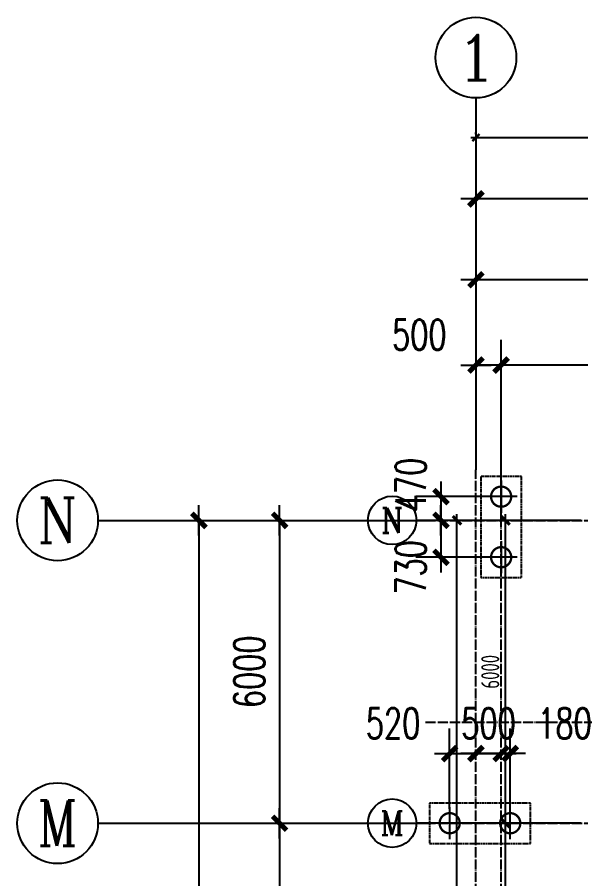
# Model space of a CAD drawing. Extents: x -1389621 to 57380, y -92505 to 283644.
# Drawn here: x -1389621 to -1378453, y 54364 to 71432 of the extents above; entities that cross this region are included whole.
import ezdxf
from ezdxf.enums import TextEntityAlignment as Align

# ---------------------------------------------------------------- set-up
doc = ezdxf.new("R2010")
doc.units = 0
doc.header["$LTSCALE"] = 100
doc.header["$MEASUREMENT"] = 0
doc.linetypes.add('DASH', pattern=[0.35, 0.25, -0.1])
doc.linetypes.add('DOTE', pattern=[2.42, 2, -0.2, 0.02, -0.2])
doc.layers.get('0').update_dxf_attribs({"linetype": 'CONTINUOUS'})
doc.layers.get('Defpoints').update_dxf_attribs({"linetype": 'CONTINUOUS'})
for name, color, linetype in [('AXIS', 3, 'CONTINUOUS'), ('AXIS_TEXT', 7, 'CONTINUOUS'), ('DIM', 3, 'CONTINUOUS'), ('DOTE', 1, 'DOTE'), ('PUB_DIM', 3, 'CONTINUOUS'), ('单桩', 6, 'CONTINUOUS'), ('承台', 2, 'CONTINUOUS'), ('短柱', 2, 'CONTINUOUS')]:
    doc.layers.add(name, color=color, linetype=linetype)
doc.styles.add('_TCH_AXIS', font='COMPLEX', dxfattribs={"bigfont": 'GBCBIG'})
doc.styles.add('COMPLEX', font='COMPLEX')
doc.styles.add('DIM_FONT', font='SIMPLEX', dxfattribs={"width": 0.7, "bigfont": 'GBCBIG'})
doc.styles.add('TSSD_Dimension', font='tssdeng.shx', dxfattribs={"width": 0.7, "bigfont": 'hztxt.shx'})
doc.dimstyles.new('AXIS200', dxfattribs={"dimscale": 2, "dimtxt": 300, "dimasz": 1, "dimexe": 250, "dimexo": 300, "dimgap": 150, "dimtad": 1, "dimdec": 0, "dimzin": 0, "dimdsep": 46, "dimtxsty": 'DIM_FONT', "dimblk": '_DIMX', "dimcen": 0.09, "dimse1": 1, "dimse2": 1, "dimclrt": 7, "dimadec": 0, "dimazin": 0, "dimtfac": 1, "dimtdec": 0, "dimtix": 1, "dimtmove": 2, "dimatfit": 3, "dimldrblk": '_DIMX', "dimfxl": 0, "dimtolj": 1, "dimtzin": 0, "dimarcsym": 0})
doc.dimstyles.new('DIMA200', dxfattribs={"dimscale": 2, "dimtxt": 300, "dimasz": 1, "dimexe": 250, "dimexo": 300, "dimgap": 150, "dimtad": 1, "dimdec": 0, "dimzin": 0, "dimdsep": 46, "dimtxsty": 'DIM_FONT', "dimblk": '_DIMX', "dimcen": 0.09, "dimse1": 1, "dimclrt": 7, "dimadec": 0, "dimazin": 0, "dimtfac": 1, "dimtdec": 0, "dimtix": 1, "dimtmove": 2, "dimatfit": 3, "dimldrblk": '_DIMX', "dimfxl": 0, "dimtolj": 1, "dimtzin": 0, "dimarcsym": 0})
doc.dimstyles.new('DIMB200', dxfattribs={"dimscale": 2, "dimtxt": 300, "dimasz": 1, "dimexe": 250, "dimexo": 300, "dimgap": 150, "dimtad": 1, "dimdec": 0, "dimzin": 0, "dimdsep": 46, "dimtxsty": 'DIM_FONT', "dimblk": '_DIMX', "dimcen": 0.09, "dimse2": 1, "dimclrt": 7, "dimadec": 0, "dimazin": 0, "dimtfac": 1, "dimtdec": 0, "dimtix": 1, "dimtmove": 2, "dimatfit": 3, "dimldrblk": '_DIMX', "dimfxl": 0, "dimtolj": 1, "dimtzin": 0, "dimarcsym": 0})
doc.dimstyles.new('TSSD_100_100', dxfattribs={"dimtxt": 300, "dimasz": 100, "dimexe": 100, "dimexo": 250, "dimgap": 100, "dimtad": 1, "dimdec": 0, "dimzin": 0, "dimdsep": 46, "dimtxsty": 'TSSD_Dimension', "dimblk": 'ARCHTICK', "dimblk1": 'ARCHTICK', "dimblk2": 'ARCHTICK', "dimcen": 0, "dimdle": 100, "dimclrt": 7, "dimadec": 0, "dimazin": 0, "dimtfac": 1, "dimtdec": 0, "dimtix": 1, "dimtmove": 2, "dimatfit": 3, "dimfxl": 0, "dimtolj": 1, "dimtzin": 0, "dimarcsym": 0})

# ---------------------------------------------------------------- blocks, each defined once
blk = doc.blocks.new('_ArchTick')
at = {"color": 0, "linetype": 'ByBlock'}
blk.add_lwpolyline([(-0.71, -0.71, 0.5, 0.5, 0), (0.71, 0.71, 0.5, 0.5, 0)], format="xyseb", dxfattribs=at)
blk = doc.blocks.new('*D955')
at = {"layer": 'Defpoints', "color": 0, "ltscale": 100}
for p in [(-450858, 143067), (-449364, 143067), (-449364, 137067)]:
    blk.add_point(p, dxfattribs=at)
at = {"layer": 'DIM', "color": 0, "lineweight": -2, "ltscale": 100}
for p, q in [((-449664, 143067), (-450978, 143067)), ((-450858, 136947), (-450858, 143187)), ((-449664, 137067), (-450978, 137067))]:
    blk.add_line(p, q, dxfattribs=at)
at = {"layer": 'DIM', "color": 0, "lineweight": -2, "ltscale": 100, "xscale": 120, "yscale": 120, "zscale": 120}
for p, rotation in [((-450858, 143067), 90), ((-450858, 137067), 270)]:
    blk.add_blockref('_ArchTick', p, dxfattribs=dict(at, rotation=rotation))
at = {"layer": 'DIM', "color": 7, "ltscale": 100, "insert": (-451158, 140067), "char_height": 360, "attachment_point": 5, "rotation": 90, "style": 'TSSD_Dimension'}
blk.add_mtext('\\A1;6000', dxfattribs=at)
blk = doc.blocks.new('*D956')
at = {"layer": 'Defpoints', "color": 0, "ltscale": 100}
for p in [(-450858, 149067), (-449364, 149067), (-449364, 143067)]:
    blk.add_point(p, dxfattribs=at)
at = {"layer": 'DIM', "color": 0, "lineweight": -2, "ltscale": 100}
for p, q in [((-450858, 142947), (-450858, 149187)), ((-449664, 149067), (-450978, 149067)), ((-449664, 143067), (-450978, 143067))]:
    blk.add_line(p, q, dxfattribs=at)
at = {"layer": 'DIM', "color": 0, "lineweight": -2, "ltscale": 100, "xscale": 120, "yscale": 120, "zscale": 120}
for p, rotation in [((-450858, 149067), 90), ((-450858, 143067), 270)]:
    blk.add_blockref('_ArchTick', p, dxfattribs=dict(at, rotation=rotation))
at = {"layer": 'DIM', "color": 7, "ltscale": 100, "insert": (-451158, 146067), "char_height": 360, "attachment_point": 5, "rotation": 90, "style": 'TSSD_Dimension'}
blk.add_mtext('\\A1;6000', dxfattribs=at)
blk = doc.blocks.new('*D957')
at = {"layer": 'Defpoints', "color": 0, "ltscale": 100}
for p in [(-451818, 149067), (-449124, 149067), (-449124, 77067)]:
    blk.add_point(p, dxfattribs=at)
at = {"layer": 'DIM', "color": 0, "lineweight": -2, "ltscale": 100}
for p, q in [((-451818, 76947), (-451818, 149187)), ((-449424, 149067), (-451938, 149067)), ((-449424, 77067), (-451938, 77067))]:
    blk.add_line(p, q, dxfattribs=at)
at = {"layer": 'DIM', "color": 0, "lineweight": -2, "ltscale": 100, "xscale": 120, "yscale": 120, "zscale": 120}
for p, rotation in [((-451818, 149067), 90), ((-451818, 77067), 270)]:
    blk.add_blockref('_ArchTick', p, dxfattribs=dict(at, rotation=rotation))
at = {"layer": 'DIM', "color": 7, "ltscale": 100, "insert": (-452118, 113067), "char_height": 360, "attachment_point": 5, "rotation": 90, "style": 'TSSD_Dimension'}
blk.add_mtext('\\A1;72000', dxfattribs=at)
blk = doc.blocks.new('_AXISO')
blk.add_circle((0, 0), 0.5)
at = {"layer": 'AXIS_TEXT', "style": 'COMPLEX', "width": 1.041667}
blk.add_attdef('A', text='', height=0.56, dxfattribs=at).set_placement((-0.25, -0.28), (0.25, -0.28), align=Align.FIT)
blk = doc.blocks.new('_DIMX')
blk.add_line((-150, 0), (150, 0))
at = {"const_width": 50}
blk.add_lwpolyline([(-70, -70), (70, 70)], dxfattribs=at)
blk = doc.blocks.new('*D1215')
at = {"layer": 'AXIS', "color": 0, "lineweight": -2}
blk.add_line((-1302533, 67832), (-1380529, 67832), dxfattribs=at)
at = {"layer": 'Defpoints', "color": 0}
for p in [(-1380531, 67832), (-1380531, 62464), (-1302531, 62464)]:
    blk.add_point(p, dxfattribs=at)
at = {"layer": 'AXIS', "color": 0, "lineweight": -2, "xscale": 2, "yscale": 2, "zscale": 2}
for p, rotation in [((-1380531, 67832), 179.9999999999997), ((-1302531, 67832), 359.9999999999997)]:
    blk.add_blockref('_DIMX', p, dxfattribs=dict(at, rotation=rotation))
at = {"layer": 'AXIS', "color": 7, "insert": (-1341531, 68432), "char_height": 600, "attachment_point": 5, "style": 'DIM_FONT'}
blk.add_mtext('\\A1;78000', dxfattribs=at)
blk = doc.blocks.new('*D1216')
at = {"layer": 'AXIS', "color": 0, "lineweight": -2}
blk.add_line((-1374533, 66232), (-1380529, 66232), dxfattribs=at)
at = {"layer": 'Defpoints', "color": 0}
for p in [(-1380531, 66232), (-1380531, 62464), (-1374531, 62464)]:
    blk.add_point(p, dxfattribs=at)
at = {"layer": 'AXIS', "color": 0, "lineweight": -2, "xscale": 2, "yscale": 2, "zscale": 2, "rotation": 180}
blk.add_blockref('_DIMX', (-1380531, 66232), dxfattribs=at)
at = {"layer": 'AXIS', "color": 0, "lineweight": -2, "xscale": 2, "yscale": 2, "zscale": 2}
blk.add_blockref('_DIMX', (-1374531, 66232), dxfattribs=at)
at = {"layer": 'AXIS', "color": 7, "insert": (-1377531, 66832), "char_height": 600, "attachment_point": 5, "style": 'DIM_FONT'}
blk.add_mtext('\\A1;6000', dxfattribs=at)
blk = doc.blocks.new('*D1219')
at = {"layer": 'AXIS', "color": 0, "lineweight": -2}
blk.add_line((-1384421, 61462), (-1384421, 55466), dxfattribs=at)
at = {"layer": 'Defpoints', "color": 0}
for p in [(-1381531, 61464), (-1384421, 55464), (-1381531, 55464)]:
    blk.add_point(p, dxfattribs=at)
at = {"layer": 'AXIS', "color": 0, "lineweight": -2, "xscale": 2, "yscale": 2, "zscale": 2}
for p, rotation in [((-1384421, 61464), 90), ((-1384421, 55464), 270)]:
    blk.add_blockref('_DIMX', p, dxfattribs=dict(at, rotation=rotation))
at = {"layer": 'AXIS', "color": 7, "insert": (-1385021, 58464), "char_height": 600, "attachment_point": 5, "rotation": 90, "style": 'DIM_FONT'}
blk.add_mtext('\\A1;6000', dxfattribs=at)
blk = doc.blocks.new('*D1220')
at = {"layer": 'AXIS', "color": 0, "lineweight": -2}
blk.add_line((-1384421, 55462), (-1384421, 49466), dxfattribs=at)
at = {"layer": 'Defpoints', "color": 0}
for p in [(-1381531, 55464), (-1384421, 49464), (-1381531, 49464)]:
    blk.add_point(p, dxfattribs=at)
at = {"layer": 'AXIS', "color": 0, "lineweight": -2, "xscale": 2, "yscale": 2, "zscale": 2}
for p, rotation in [((-1384421, 55464), 90), ((-1384421, 49464), 270)]:
    blk.add_blockref('_DIMX', p, dxfattribs=dict(at, rotation=rotation))
at = {"layer": 'AXIS', "color": 7, "insert": (-1385021, 52464), "char_height": 600, "attachment_point": 5, "rotation": 90, "style": 'DIM_FONT'}
blk.add_mtext('\\A1;6000', dxfattribs=at)
blk = doc.blocks.new('*D1180')
at = {"layer": 'AXIS', "color": 0, "lineweight": -2}
blk.add_line((-1386021, 61462), (-1386021, -10534), dxfattribs=at)
at = {"layer": 'Defpoints', "color": 0}
for p in [(-1381531, 61464), (-1386021, -10536), (-1381531, -10536)]:
    blk.add_point(p, dxfattribs=at)
at = {"layer": 'AXIS', "color": 0, "lineweight": -2, "xscale": 2, "yscale": 2, "zscale": 2}
for p, rotation in [((-1386021, 61464), 90), ((-1386021, -10536), 270)]:
    blk.add_blockref('_DIMX', p, dxfattribs=dict(at, rotation=rotation))
at = {"layer": 'AXIS', "color": 7, "insert": (-1386621, 25464), "char_height": 600, "attachment_point": 5, "rotation": 90, "style": 'DIM_FONT'}
blk.add_mtext('\\A1;72000', dxfattribs=at)
blk = doc.blocks.new('*D1128')
at = {"layer": 'Defpoints', "color": 0}
for p in [(-1380031, 64542), (-1380031, 60887), (-1374531, 60887)]:
    blk.add_point(p, dxfattribs=at)
at = {"layer": 'PUB_DIM', "color": 0, "lineweight": -2}
for p, q in [((-1380031, 61487), (-1380031, 65042)), ((-1374533, 64542), (-1380029, 64542))]:
    blk.add_line(p, q, dxfattribs=at)
at = {"layer": 'PUB_DIM', "color": 0, "lineweight": -2, "xscale": 2, "yscale": 2, "zscale": 2, "rotation": 180}
blk.add_blockref('_DIMX', (-1380031, 64542), dxfattribs=at)
at = {"layer": 'PUB_DIM', "color": 0, "lineweight": -2, "xscale": 2, "yscale": 2, "zscale": 2}
blk.add_blockref('_DIMX', (-1374531, 64542), dxfattribs=at)
at = {"layer": 'PUB_DIM', "color": 7, "insert": (-1377281, 65142), "char_height": 600, "attachment_point": 5, "style": 'DIM_FONT'}
blk.add_mtext('\\A1;5500', dxfattribs=at)
blk = doc.blocks.new('*D1129')
at = {"layer": 'Defpoints', "color": 0}
for p in [(-1380531, 64542), (-1380531, 60887), (-1380031, 60887)]:
    blk.add_point(p, dxfattribs=at)
at = {"layer": 'PUB_DIM', "color": 0, "lineweight": -2}
for p, q in [((-1380031, 61487), (-1380031, 65042)), ((-1380533, 64542), (-1380535, 64542)), ((-1380031, 64542), (-1380531, 64542)), ((-1380029, 64542), (-1380027, 64542))]:
    blk.add_line(p, q, dxfattribs=at)
at = {"layer": 'PUB_DIM', "color": 0, "lineweight": -2, "xscale": 2, "yscale": 2, "zscale": 2}
blk.add_blockref('_DIMX', (-1380531, 64542), dxfattribs=at)
at = {"layer": 'PUB_DIM', "color": 0, "lineweight": -2, "xscale": 2, "yscale": 2, "zscale": 2, "rotation": 180}
blk.add_blockref('_DIMX', (-1380031, 64542), dxfattribs=at)
at = {"layer": 'PUB_DIM', "color": 7, "insert": (-1381652, 65142), "char_height": 600, "attachment_point": 5, "style": 'DIM_FONT'}
blk.add_mtext('\\A1;500', dxfattribs=at)
blk = doc.blocks.new('*D1162')
at = {"layer": 'Defpoints', "color": 0}
for p in [(-1379713, 61934), (-1381223, 61464), (-1379713, 61464)]:
    blk.add_point(p, dxfattribs=at)
at = {"layer": 'PUB_DIM', "color": 0, "lineweight": -2}
for p, q in [((-1380313, 61934), (-1381723, 61934)), ((-1381223, 61936), (-1381223, 61938)), ((-1381223, 61934), (-1381223, 61464)), ((-1381223, 61462), (-1381223, 61460))]:
    blk.add_line(p, q, dxfattribs=at)
at = {"layer": 'PUB_DIM', "color": 0, "lineweight": -2, "xscale": 2, "yscale": 2, "zscale": 2}
for p, rotation in [((-1381223, 61934), 270), ((-1381223, 61464), 90)]:
    blk.add_blockref('_DIMX', p, dxfattribs=dict(at, rotation=rotation))
at = {"layer": 'PUB_DIM', "color": 7, "insert": (-1381823, 62164), "char_height": 600, "attachment_point": 5, "rotation": 90, "style": 'DIM_FONT'}
blk.add_mtext('\\A1;470', dxfattribs=at)
blk = doc.blocks.new('*D1163')
at = {"layer": 'Defpoints', "color": 0}
for p in [(-1379713, 61464), (-1381223, 60734), (-1379713, 60734)]:
    blk.add_point(p, dxfattribs=at)
at = {"layer": 'PUB_DIM', "color": 0, "lineweight": -2}
for p, q in [((-1381223, 61462), (-1381223, 60736)), ((-1380313, 60734), (-1381723, 60734))]:
    blk.add_line(p, q, dxfattribs=at)
at = {"layer": 'PUB_DIM', "color": 0, "lineweight": -2, "xscale": 2, "yscale": 2, "zscale": 2}
for p, rotation in [((-1381223, 61464), 90), ((-1381223, 60734), 270)]:
    blk.add_blockref('_DIMX', p, dxfattribs=dict(at, rotation=rotation))
at = {"layer": 'PUB_DIM', "color": 7, "insert": (-1381823, 60533), "char_height": 600, "attachment_point": 5, "rotation": 90, "style": 'DIM_FONT'}
blk.add_mtext('\\A1;730', dxfattribs=at)
blk = doc.blocks.new('U_B0HTE')
at = {"layer": '单桩'}
for p, q in [((0, 269.25), (0, -269.25)), ((-269.25, 0), (269.25, 0))]:
    blk.add_line(p, q, dxfattribs=at)
at = {"layer": '单桩', "const_width": 38.5}
blk.add_lwpolyline([(-169.25, 0, 1), (169.25, 0, 1)], format="xyb", close=True, dxfattribs=at)
at = {"style": 'DIM_FONT', "width": 0.8, "flags": 9}
for tag in ['YSIZE', 'XSIZE']:
    blk.add_attdef(tag, (0, 0), '', height=0.5, dxfattribs=at)
blk = doc.blocks.new('*D1059')
at = {"layer": 'Defpoints', "color": 0}
for p in [(-1380531, 56843), (-1381051, 55146), (-1380531, 55146)]:
    blk.add_point(p, dxfattribs=at)
at = {"layer": 'PUB_DIM', "color": 0, "lineweight": -2}
for p, q in [((-1381051, 55746), (-1381051, 57343)), ((-1381053, 56843), (-1381055, 56843)), ((-1381051, 56843), (-1380531, 56843)), ((-1380529, 56843), (-1380527, 56843))]:
    blk.add_line(p, q, dxfattribs=at)
at = {"layer": 'PUB_DIM', "color": 0, "lineweight": -2, "xscale": 2, "yscale": 2, "zscale": 2}
blk.add_blockref('_DIMX', (-1381051, 56843), dxfattribs=at)
at = {"layer": 'PUB_DIM', "color": 0, "lineweight": -2, "xscale": 2, "yscale": 2, "zscale": 2, "rotation": 180}
blk.add_blockref('_DIMX', (-1380531, 56843), dxfattribs=at)
at = {"layer": 'PUB_DIM', "color": 7, "insert": (-1382172, 57443), "char_height": 600, "attachment_point": 5, "style": 'DIM_FONT'}
blk.add_mtext('\\A1;520', dxfattribs=at)
blk = doc.blocks.new('*D1062')
at = {"layer": 'Defpoints', "color": 0}
for p in [(-1379851, 56843), (-1380031, 55146), (-1379851, 55146)]:
    blk.add_point(p, dxfattribs=at)
at = {"layer": 'PUB_DIM', "color": 0, "lineweight": -2}
for p, q in [((-1379851, 55746), (-1379851, 57343)), ((-1380033, 56843), (-1380035, 56843)), ((-1380031, 56843), (-1379851, 56843)), ((-1379849, 56843), (-1379847, 56843))]:
    blk.add_line(p, q, dxfattribs=at)
at = {"layer": 'PUB_DIM', "color": 0, "lineweight": -2, "xscale": 2, "yscale": 2, "zscale": 2}
blk.add_blockref('_DIMX', (-1380031, 56843), dxfattribs=at)
at = {"layer": 'PUB_DIM', "color": 0, "lineweight": -2, "xscale": 2, "yscale": 2, "zscale": 2, "rotation": 180}
blk.add_blockref('_DIMX', (-1379851, 56843), dxfattribs=at)
at = {"layer": 'PUB_DIM', "color": 7, "insert": (-1378775, 57443), "char_height": 600, "attachment_point": 5, "style": 'DIM_FONT'}
blk.add_mtext('\\A1;180', dxfattribs=at)
blk = doc.blocks.new('*D1063')
at = {"layer": 'Defpoints', "color": 0}
for p in [(-1380031, 56843), (-1380531, 55146), (-1380031, 55146)]:
    blk.add_point(p, dxfattribs=at)
at = {"layer": 'PUB_DIM', "color": 0, "lineweight": -2}
for p, q in [((-1380533, 56843), (-1380535, 56843)), ((-1380531, 56843), (-1380031, 56843)), ((-1380029, 56843), (-1380027, 56843))]:
    blk.add_line(p, q, dxfattribs=at)
at = {"layer": 'PUB_DIM', "color": 0, "lineweight": -2, "xscale": 2, "yscale": 2, "zscale": 2}
blk.add_blockref('_DIMX', (-1380531, 56843), dxfattribs=at)
at = {"layer": 'PUB_DIM', "color": 0, "lineweight": -2, "xscale": 2, "yscale": 2, "zscale": 2, "rotation": 180}
blk.add_blockref('_DIMX', (-1380031, 56843), dxfattribs=at)
at = {"layer": 'PUB_DIM', "color": 7, "insert": (-1380281, 57443), "char_height": 600, "attachment_point": 5, "style": 'DIM_FONT'}
blk.add_mtext('\\A1;500', dxfattribs=at)
blk = doc.blocks.new('*D1322')
at = {"layer": 'Defpoints', "color": 0, "ltscale": 100}
for p in [(-1338531, 69048), (-1380531, 68867), (-1338531, 68867)]:
    blk.add_point(p, dxfattribs=at)
at = {"layer": 'DIM', "color": 0, "lineweight": -2, "ltscale": 100}
for p, q in [((-1380531, 69117), (-1380531, 69148)), ((-1338531, 69117), (-1338531, 69148)), ((-1380631, 69048), (-1338431, 69048))]:
    blk.add_line(p, q, dxfattribs=at)
at = {"layer": 'DIM', "color": 0, "lineweight": -2, "ltscale": 100, "xscale": 100, "yscale": 100, "zscale": 100, "rotation": 180}
blk.add_blockref('_ArchTick', (-1380531, 69048), dxfattribs=at)
at = {"layer": 'DIM', "color": 0, "lineweight": -2, "ltscale": 100, "xscale": 100, "yscale": 100, "zscale": 100}
blk.add_blockref('_ArchTick', (-1338531, 69048), dxfattribs=at)
at = {"layer": 'DIM', "color": 7, "ltscale": 100, "insert": (-1359531, 69298), "char_height": 300, "attachment_point": 5, "style": 'TSSD_Dimension'}
blk.add_mtext('\\A1;42000', dxfattribs=at)
blk = doc.blocks.new('A$C1196324F')
at = {"layer": 'AXIS'}
for p, q in [((4217.7, 77757.3), (960, 77757.3)), ((4217.7, 71757.3), (960, 71757.3))]:
    blk.add_line(p, q, dxfattribs=at)
ref = blk.add_blockref('_AXISO', (480, 77757.3), dxfattribs=dict(at, xscale=960, yscale=960, zscale=960))
ref.add_attrib('A', 'N', dxfattribs={"layer": 'AXIS_TEXT', "ltscale": 0.5, "height": 498.3, "style": '_TCH_AXIS'}).set_placement((254.6, 77508.2), (705.4, 77508.2), align=Align.FIT)
ref = blk.add_blockref('_AXISO', (480, 71757.3), dxfattribs=dict(at, xscale=960, yscale=960, zscale=960))
ref.add_attrib('A', 'M', dxfattribs={"layer": 'AXIS_TEXT', "ltscale": 0.5, "height": 475.2, "style": '_TCH_AXIS'}).set_placement((242.4, 71519.8), (717.6, 71519.8), align=Align.FIT)
at = {"layer": 'DIM', "ltscale": 100}
for p1, p2, distance, picture, middle in [((4457.7, 5757.3), (4457.7, 77757.3), 2694, '*D957', (1463.7, 41757.3)), ((4217.7, 71757.3), (4217.7, 77757.3), 1494, '*D956', (2423.7, 74757.3)), ((4217.7, 65757.3), (4217.7, 71757.3), 1494, '*D955', (2423.7, 68757.3))]:
    dim = blk.add_aligned_dim(p1=p1, p2=p2, distance=distance, dimstyle='TSSD_100_100', override={"dimscale": 1.2}, dxfattribs=at)
    dim.commit()
    dim.dimension.update_dxf_attribs({"geometry": picture, "text_midpoint": middle, "insert": (453582, -71309.2)})

msp = doc.modelspace()

# ---------------------------------------------------------------- linework, layer by layer
at = {"layer": 'AXIS'}
for p, q in [((-1380530.64, 69832.327), (-1380530.64, 62464.148)), ((-1388021.154, 61464.148), (-1381530.64, 61464.148)), ((-1388021.154, 55464.148), (-1381530.64, 55464.148))]:
    msp.add_line(p, q, dxfattribs=at)
at = {"layer": 'DOTE'}
for p, q in [((-1380530.64, -12730.667), (-1380530.64, 62464.148)), ((-1380030.64, -12730.667), (-1380030.64, 62464.148)), ((-1381530.64, 61464.148), (-1301530.64, 61464.148)), ((-1381530.64, 57463.84), (-1373521.116, 57463.84)), ((-1381530.64, 55464.148), (-1301530.64, 55464.148))]:
    msp.add_line(p, q, dxfattribs=at)
at = {"layer": '承台', "linetype": 'DASH'}
for p, q in [((-1379630.64, 62334.148), (-1380430.64, 62334.148)), ((-1380430.64, 62334.148), (-1380430.64, 60334.148)), ((-1379630.64, 60334.148), (-1379630.64, 62334.148)), ((-1380430.64, 60334.148), (-1379630.64, 60334.148)), ((-1379450.64, 55864.148), (-1381450.64, 55864.148)), ((-1381450.64, 55864.148), (-1381450.64, 55064.148)), ((-1379450.64, 55064.148), (-1379450.64, 55864.148)), ((-1381450.64, 55064.148), (-1379450.64, 55064.148))]:
    msp.add_line(p, q, dxfattribs=at)

# ---------------------------------------------------------------- block references
at = {"layer": 'AXIS'}
ref = msp.add_blockref('_AXISO', (-1380530.64, 70632.327), dxfattribs=dict(at, xscale=1600, yscale=1600, zscale=1600))
ref.add_attrib('A', '1', dxfattribs={"layer": 'AXIS_TEXT', "height": 896, "style": 'COMPLEX', "width": 2.083333}).set_placement((-1380930.64, 70184.327), (-1380130.64, 70184.327), align=Align.FIT)
ref = msp.add_blockref('_AXISO', (-1388821.154, 61464.148), dxfattribs=dict(at, xscale=1600, yscale=1600, zscale=1600))
ref.add_attrib('A', 'N', dxfattribs={"layer": 'AXIS_TEXT', "height": 896, "style": 'COMPLEX', "width": 0.986842}).set_placement((-1389221.154, 61016.148), (-1388421.154, 61016.148), align=Align.FIT)
ref = msp.add_blockref('_AXISO', (-1388821.154, 55464.148), dxfattribs=dict(at, xscale=1600, yscale=1600, zscale=1600))
ref.add_attrib('A', 'M', dxfattribs={"layer": 'AXIS_TEXT', "height": 896, "style": 'COMPLEX', "width": 0.892857}).set_placement((-1389221.154, 55016.148), (-1388421.154, 55016.148), align=Align.FIT)
at = {"layer": '单桩', "xscale": -1.18, "yscale": 1.18, "zscale": 1.18}
for p in [(-1380030.64, 61934.148), (-1380030.64, 60734.148)]:
    msp.add_blockref('U_B0HTE', p, dxfattribs=at)
at = {"layer": '单桩', "xscale": -1.18, "yscale": 1.18, "zscale": 1.18, "rotation": 270}
for p in [(-1381050.64, 55464.148), (-1379850.64, 55464.148)]:
    msp.add_blockref('U_B0HTE', p, dxfattribs=at)
at = {"layer": '短柱', "ltscale": 100}
msp.add_blockref('A$C1196324F', (-1382670.382, -16293.201), dxfattribs=at)

# ---------------------------------------------------------------- dimensions: what is measured, and where the dimension line sits
at = {"layer": 'AXIS'}
for p1, p2, distance, picture, middle in [((-1302530.64, 62464.148), (-1380530.64, 62464.148), -5368.18, '*D1215', (-1341530.64, 68432.327)), ((-1381530.64, 61464.148), (-1381530.64, -10535.852), -4490.514, '*D1180', (-1386621.154, 25464.148)), ((-1381530.64, 61464.148), (-1381530.64, 55464.148), -2890.514, '*D1219', (-1385021.154, 58464.148))]:
    dim = msp.add_aligned_dim(p1=p1, p2=p2, distance=distance, dimstyle='AXIS200', dxfattribs=at)
    dim.commit()
    dim.dimension.update_dxf_attribs({"geometry": picture, "text_midpoint": middle})
dim = msp.add_linear_dim(base=(-1380530.64, 66232.327), p1=(-1374530.64, 62464.148), p2=(-1380530.64, 62464.148), dimstyle='AXIS200', dxfattribs=at)
dim.commit()
dim.dimension.update_dxf_attribs({"geometry": '*D1216', "text_midpoint": (-1377530.64, 66832.327)})
dim = msp.add_linear_dim(base=(-1384421.154, 49464.148), p1=(-1381530.64, 55464.148), p2=(-1381530.64, 49464.148), angle=90, dimstyle='AXIS200', dxfattribs=at)
dim.commit()
dim.dimension.update_dxf_attribs({"geometry": '*D1220', "text_midpoint": (-1385021.154, 52464.148)})
at = {"layer": 'DIM', "ltscale": 100}
dim = msp.add_linear_dim(base=(-1338530.64, 69047.965), p1=(-1380530.64, 68866.918), p2=(-1338530.64, 68866.918), dimstyle='TSSD_100_100', dxfattribs=at)
dim.commit()
dim.dimension.update_dxf_attribs({"geometry": '*D1322', "text_midpoint": (-1359530.64, 69297.965)})
at = {"layer": 'PUB_DIM'}
for base, p1, p2, angle, dimstyle, picture, middle in [((-1380530.636, 64542.034), (-1380030.636, 60887.435), (-1380530.636, 60887.435), 180, 'DIMB200', '*D1129', (-1381651.779, 65142.034)), ((-1381223.005, 61464.151), (-1379713.052, 61934.151), (-1379713.052, 61464.151), 270, 'DIMB200', '*D1162', (-1381823.005, 62164.017)), ((-1381223.005, 60734.151), (-1379713.052, 61464.151), (-1379713.052, 60734.151), 270, 'DIMA200', '*D1163', (-1381823.005, 60532.579)), ((-1380530.645, 56842.874), (-1381050.645, 55146.433), (-1380530.645, 55146.433), 0, 'DIMB200', '*D1059', (-1382171.788, 57442.874)), ((-1379850.645, 56842.874), (-1380030.645, 55146.433), (-1379850.645, 55146.433), 0, 'DIMA200', '*D1062', (-1378775.216, 57442.874))]:
    dim = msp.add_linear_dim(base=base, p1=p1, p2=p2, angle=angle, dimstyle=dimstyle, dxfattribs=at)
    dim.commit()
    dim.dimension.update_dxf_attribs({"geometry": picture, "text_midpoint": middle, "dimtype": 161})
for p1, p2, distance, dimstyle, picture, middle in [((-1374530.636, 60887.435), (-1380030.636, 60887.435), -3654.599, 'DIMA200', '*D1128', (-1377280.636, 65142.034)), ((-1380530.645, 55146.433), (-1380030.645, 55146.433), 1696.441, 'AXIS200', '*D1063', (-1380280.645, 57442.874))]:
    dim = msp.add_aligned_dim(p1=p1, p2=p2, distance=distance, dimstyle=dimstyle, dxfattribs=at)
    dim.commit()
    dim.dimension.update_dxf_attribs({"geometry": picture, "text_midpoint": middle})

doc.saveas('drawing.dxf')
